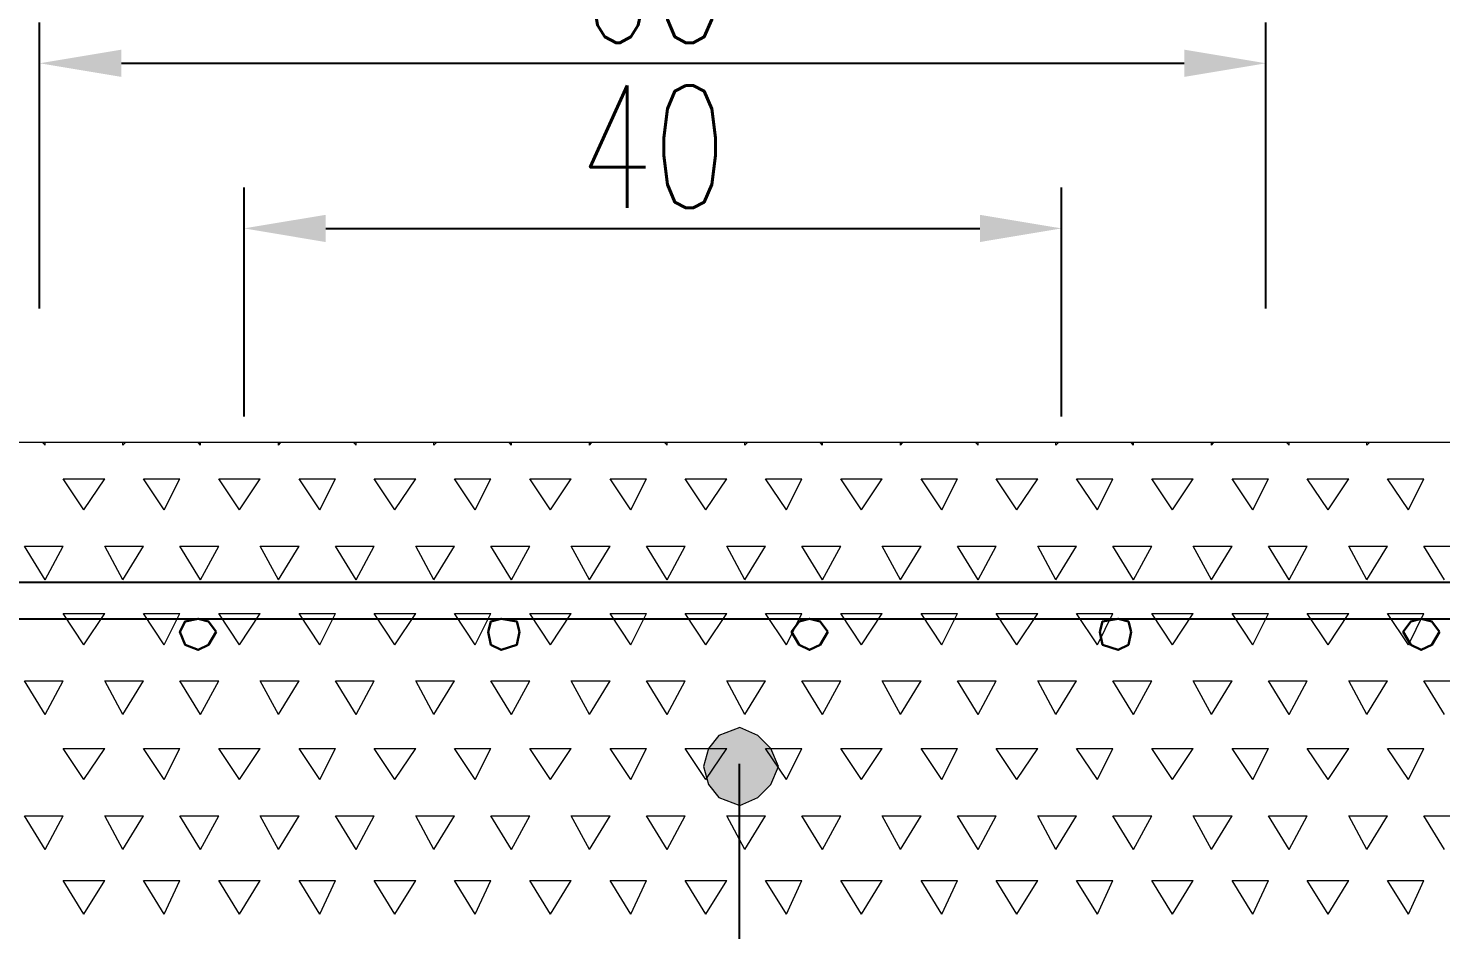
# Model space of a CAD drawing. Extents: x 12342 to 271026, y -9164 to -8044.
# Drawn here: x 16529.81 to 16564.36, y -8622.78 to -8600.73 of the extents above; entities that cross this region are included whole.
import ezdxf

# ---------------------------------------------------------------- set-up
doc = ezdxf.new("R2010")
doc.units = 0
doc.header["$LTSCALE"] = 2
doc.header["$PDMODE"] = 32
doc.header["$PDSIZE"] = 0.3
doc.linetypes.add('DASHED', pattern=[0.75, 0.5, -0.25])
doc.layers.get('0').update_dxf_attribs({"linetype": 'CONTINUOUS'})
doc.layers.get('DEFPOINTS').update_dxf_attribs({"linetype": 'CONTINUOUS'})
for name, color, linetype in [('1', 251, 'DASHED'), ('图层1', 7, 'CONTINUOUS'), ('尺寸标注', 4, 'CONTINUOUS')]:
    doc.layers.add(name, color=color, linetype=linetype)
doc.styles.get("Standard").update_dxf_attribs({"font": 'simplex1.shx', "width": 0.7, "bigfont": 'hztxt.shx'})
doc.dimstyles.new('1：20', dxfattribs={"dimtxt": 3, "dimasz": 2, "dimexe": 1, "dimexo": 1, "dimgap": 0.5, "dimtad": 1, "dimlfac": 2, "dimrnd": 0.0095, "dimdsep": 46, "dimtxsty": 'Standard', "dimcen": 0.09, "dimclrd": 256, "dimclre": 256, "dimclrt": 256, "dimadec": 0, "dimazin": 0, "dimtfac": 1, "dimtix": 1, "dimtmove": 2, "dimatfit": 3, "dimfxl": 0, "dimtolj": 1, "dimtzin": 0, "dimarcsym": 0})

# ---------------------------------------------------------------- blocks, each defined once
blk = doc.blocks.new('*D879')
at = {"layer": 'DEFPOINTS', "color": 0}
for p in [(16582.589, -8597.018), (16507.589, -8612.463), (16582.589, -8612.463)]:
    blk.add_point(p, dxfattribs=at)
at = {"layer": '尺寸标注', "lineweight": -2}
for p, q in [((16507.589, -8603.018), (16507.589, -8596.018)), ((16582.589, -8603.018), (16582.589, -8596.018)), ((16509.589, -8597.018), (16580.589, -8597.018))]:
    blk.add_line(p, q, dxfattribs=at)
at = {"layer": '尺寸标注'}
for points in [[(16509.589, -8596.685), (16509.589, -8597.352), (16507.589, -8597.018)], [(16580.589, -8596.685), (16580.589, -8597.352), (16582.589, -8597.018)]]:
    blk.add_solid(points, dxfattribs=at)
at = {"layer": '尺寸标注', "insert": (16545.089, -8595.018), "char_height": 3, "attachment_point": 5}
blk.add_mtext('\\A1;150', dxfattribs=at)
blk = doc.blocks.new('*D880')
at = {"layer": 'DEFPOINTS', "color": 0}
for p in [(16560.089, -8601.582), (16530.089, -8612.2), (16560.089, -8612.2)]:
    blk.add_point(p, dxfattribs=at)
at = {"layer": '尺寸标注', "lineweight": -2}
for p, q in [((16530.089, -8607.582), (16530.089, -8600.582)), ((16560.089, -8607.582), (16560.089, -8600.582)), ((16532.089, -8601.582), (16558.089, -8601.582))]:
    blk.add_line(p, q, dxfattribs=at)
at = {"layer": '尺寸标注'}
for points in [[(16532.089, -8601.249), (16532.089, -8601.915), (16530.089, -8601.582)], [(16558.089, -8601.249), (16558.089, -8601.915), (16560.089, -8601.582)]]:
    blk.add_solid(points, dxfattribs=at)
at = {"layer": '尺寸标注', "insert": (16545.089, -8599.582), "char_height": 3, "attachment_point": 5}
blk.add_mtext('\\A1;60', dxfattribs=at)
blk = doc.blocks.new('*D881')
at = {"layer": 'DEFPOINTS', "color": 0}
for p in [(16555.089, -8605.622), (16535.089, -8611.226), (16555.089, -8611.226)]:
    blk.add_point(p, dxfattribs=at)
at = {"layer": '尺寸标注', "lineweight": -2}
for p, q in [((16535.089, -8610.226), (16535.089, -8604.622)), ((16555.089, -8610.226), (16555.089, -8604.622)), ((16537.089, -8605.622), (16553.089, -8605.622))]:
    blk.add_line(p, q, dxfattribs=at)
at = {"layer": '尺寸标注'}
for points in [[(16537.089, -8605.289), (16537.089, -8605.956), (16535.089, -8605.622)], [(16553.089, -8605.289), (16553.089, -8605.956), (16555.089, -8605.622)]]:
    blk.add_solid(points, dxfattribs=at)
at = {"layer": '尺寸标注', "insert": (16545.089, -8603.622), "char_height": 3, "attachment_point": 5}
blk.add_mtext('\\A1;40', dxfattribs=at)

msp = doc.modelspace()

# ---------------------------------------------------------------- hatches: boundary and pattern name
at = {"linetype": 'ByBlock'}
h = msp.add_hatch(color=2, dxfattribs=at)
h.dxf.hatch_style = 2
h.paths.add_polyline_path([(16547.214178, -8617.83565), (16546.706973, -8618.025852), (16547.657982, -8618.025852)])
h = msp.add_hatch(color=2, dxfattribs=at)
h.dxf.hatch_style = 2
h.paths.add_polyline_path([(16547.214178, -8617.83565), (16546.706973, -8618.025852), (16547.657982, -8618.025852)])
h = msp.add_hatch(color=2, dxfattribs=at)
h.dxf.hatch_style = 2
h.paths.add_polyline_path([(16546.706973, -8618.025852), (16546.453371, -8618.342855), (16547.974985, -8618.342855)])
h = msp.add_hatch(color=2, dxfattribs=at)
h.dxf.hatch_style = 2
h.paths.add_polyline_path([(16546.706973, -8618.025852), (16546.453371, -8618.342855), (16547.974985, -8618.342855)])
h = msp.add_hatch(color=2, dxfattribs=at)
h.dxf.hatch_style = 2
h.paths.add_polyline_path([(16546.706973, -8618.025852), (16547.657982, -8618.025852), (16547.974985, -8618.342855)])
h = msp.add_hatch(color=2, dxfattribs=at)
h.dxf.hatch_style = 2
h.paths.add_polyline_path([(16546.706973, -8618.025852), (16547.657982, -8618.025852), (16547.974985, -8618.342855)])
h = msp.add_hatch(color=2, dxfattribs=at)
h.dxf.hatch_style = 2
h.paths.add_polyline_path([(16546.453371, -8618.342855), (16546.32657, -8618.786659), (16548.165186, -8618.786659)])
h = msp.add_hatch(color=2, dxfattribs=at)
h.dxf.hatch_style = 2
h.paths.add_polyline_path([(16546.453371, -8618.342855), (16546.32657, -8618.786659), (16548.165186, -8618.786659)])
h = msp.add_hatch(color=2, dxfattribs=at)
h.dxf.hatch_style = 2
h.paths.add_polyline_path([(16546.453371, -8618.342855), (16547.974985, -8618.342855), (16548.165186, -8618.786659)])
h = msp.add_hatch(color=2, dxfattribs=at)
h.dxf.hatch_style = 2
h.paths.add_polyline_path([(16546.453371, -8618.342855), (16547.974985, -8618.342855), (16548.165186, -8618.786659)])
h = msp.add_hatch(color=2, dxfattribs=at)
h.dxf.hatch_style = 2
h.paths.add_polyline_path([(16546.32657, -8618.786659), (16546.453371, -8619.230463), (16547.974985, -8619.230463)])
h = msp.add_hatch(color=2, dxfattribs=at)
h.dxf.hatch_style = 2
h.paths.add_polyline_path([(16546.32657, -8618.786659), (16548.165186, -8618.786659), (16547.974985, -8619.230463)])
h = msp.add_hatch(color=2, dxfattribs=at)
h.dxf.hatch_style = 2
h.paths.add_polyline_path([(16546.32657, -8618.786659), (16546.453371, -8619.230463), (16547.974985, -8619.230463)])
h = msp.add_hatch(color=2, dxfattribs=at)
h.dxf.hatch_style = 2
h.paths.add_polyline_path([(16546.32657, -8618.786659), (16548.165186, -8618.786659), (16547.974985, -8619.230463)])
h = msp.add_hatch(color=2, dxfattribs=at)
h.dxf.hatch_style = 2
h.paths.add_polyline_path([(16546.453371, -8619.230463), (16546.706973, -8619.547465), (16547.657982, -8619.547465)])
h = msp.add_hatch(color=2, dxfattribs=at)
h.dxf.hatch_style = 2
h.paths.add_polyline_path([(16546.453371, -8619.230463), (16547.974985, -8619.230463), (16547.657982, -8619.547465)])
h = msp.add_hatch(color=2, dxfattribs=at)
h.dxf.hatch_style = 2
h.paths.add_polyline_path([(16546.453371, -8619.230463), (16546.706973, -8619.547465), (16547.657982, -8619.547465)])
h = msp.add_hatch(color=2, dxfattribs=at)
h.dxf.hatch_style = 2
h.paths.add_polyline_path([(16546.453371, -8619.230463), (16547.974985, -8619.230463), (16547.657982, -8619.547465)])
h = msp.add_hatch(color=2, dxfattribs=at)
h.dxf.hatch_style = 2
h.paths.add_polyline_path([(16546.706973, -8619.547465), (16547.657982, -8619.547465), (16547.214178, -8619.737667)])
h = msp.add_hatch(color=2, dxfattribs=at)
h.dxf.hatch_style = 2
h.paths.add_polyline_path([(16546.706973, -8619.547465), (16547.657982, -8619.547465), (16547.214178, -8619.737667)])

# ---------------------------------------------------------------- linework, layer by layer
at = {"layer": '1', "color": 1, "linetype": 'ByBlock', "lineweight": 9}
msp.add_lwpolyline([(16589.502362, -8610.861587), (16500.571685, -8610.861587)], dxfattribs=at)
at = {"layer": '1', "color": 2, "linetype": 'ByBlock', "lineweight": 9}
for points in [[(16530.222823, -8610.924987), (16530.159423, -8610.861587)], [(16530.222823, -8610.924987), (16530.222823, -8610.861587)], [(16532.124841, -8610.924987), (16532.188241, -8610.861587)], [(16532.124841, -8610.924987), (16532.124841, -8610.861587)], [(16534.026858, -8610.924987), (16533.963457, -8610.861587)], [(16534.026858, -8610.924987), (16534.026858, -8610.861587)], [(16535.928875, -8610.924987), (16535.992276, -8610.861587)], [(16535.928875, -8610.924987), (16535.928875, -8610.861587)], [(16537.830892, -8610.924987), (16537.767492, -8610.861587)], [(16537.830892, -8610.924987), (16537.830892, -8610.861587)], [(16539.73291, -8610.924987), (16539.79631, -8610.861587)], [(16539.73291, -8610.924987), (16539.73291, -8610.861587)], [(16541.634927, -8610.924987), (16541.571526, -8610.861587)], [(16541.634927, -8610.924987), (16541.634927, -8610.861587)], [(16543.536944, -8610.924987), (16543.600345, -8610.861587)], [(16543.536944, -8610.924987), (16543.536944, -8610.861587)], [(16545.438962, -8610.924987), (16545.375561, -8610.861587)], [(16545.438962, -8610.924987), (16545.438962, -8610.861587)], [(16547.340979, -8610.924987), (16547.404379, -8610.861587)], [(16547.340979, -8610.924987), (16547.340979, -8610.861587)], [(16549.242996, -8610.924987), (16549.179596, -8610.861587)], [(16549.242996, -8610.924987), (16549.242996, -8610.861587)], [(16551.145013, -8610.924987), (16551.208414, -8610.861587)], [(16551.145013, -8610.924987), (16551.145013, -8610.861587)], [(16553.047031, -8610.924987), (16552.98363, -8610.861587)], [(16553.047031, -8610.924987), (16553.047031, -8610.861587)], [(16554.949048, -8610.924987), (16555.012449, -8610.861587)], [(16554.949048, -8610.924987), (16554.949048, -8610.861587)], [(16556.851065, -8610.924987), (16556.787665, -8610.861587)], [(16556.851065, -8610.924987), (16556.851065, -8610.861587)], [(16558.753083, -8610.924987), (16558.816483, -8610.861587)], [(16558.753083, -8610.924987), (16558.753083, -8610.861587)], [(16560.6551, -8610.924987), (16560.591699, -8610.861587)], [(16560.6551, -8610.924987), (16560.6551, -8610.861587)], [(16562.557117, -8610.924987), (16562.620518, -8610.861587)], [(16562.557117, -8610.924987), (16562.557117, -8610.861587)], [(16531.173832, -8612.510002), (16530.666627, -8611.749195)], [(16530.666627, -8611.749195), (16531.681037, -8611.749195)], [(16531.173832, -8612.510002), (16531.681037, -8611.749195)], [(16533.13925, -8612.510002), (16532.632045, -8611.749195)], [(16532.632045, -8611.749195), (16533.519653, -8611.749195)], [(16533.13925, -8612.510002), (16533.519653, -8611.749195)], [(16534.977866, -8612.510002), (16534.470662, -8611.749195)], [(16534.470662, -8611.749195), (16535.485071, -8611.749195)], [(16534.977866, -8612.510002), (16535.485071, -8611.749195)], [(16536.943284, -8612.510002), (16536.43608, -8611.749195)], [(16536.43608, -8611.749195), (16537.323688, -8611.749195)], [(16536.943284, -8612.510002), (16537.323688, -8611.749195)], [(16538.781901, -8612.510002), (16538.274696, -8611.749195)], [(16538.274696, -8611.749195), (16539.289106, -8611.749195)], [(16538.781901, -8612.510002), (16539.289106, -8611.749195)], [(16540.747319, -8612.510002), (16540.240114, -8611.749195)], [(16540.240114, -8611.749195), (16541.127722, -8611.749195)], [(16540.747319, -8612.510002), (16541.127722, -8611.749195)], [(16542.585936, -8612.510002), (16542.078731, -8611.749195)], [(16542.078731, -8611.749195), (16543.09314, -8611.749195)], [(16542.585936, -8612.510002), (16543.09314, -8611.749195)], [(16544.551354, -8612.510002), (16544.044149, -8611.749195)], [(16544.044149, -8611.749195), (16544.931757, -8611.749195)], [(16544.551354, -8612.510002), (16544.931757, -8611.749195)], [(16546.38997, -8612.510002), (16545.882766, -8611.749195)], [(16545.882766, -8611.749195), (16546.897175, -8611.749195)], [(16546.38997, -8612.510002), (16546.897175, -8611.749195)], [(16548.355388, -8612.510002), (16547.848183, -8611.749195)], [(16547.848183, -8611.749195), (16548.735792, -8611.749195)], [(16548.355388, -8612.510002), (16548.735792, -8611.749195)], [(16550.194005, -8612.510002), (16549.6868, -8611.749195)], [(16549.6868, -8611.749195), (16550.701209, -8611.749195)], [(16550.194005, -8612.510002), (16550.701209, -8611.749195)], [(16552.159423, -8612.510002), (16551.652218, -8611.749195)], [(16551.652218, -8611.749195), (16552.539826, -8611.749195)], [(16552.159423, -8612.510002), (16552.539826, -8611.749195)], [(16553.998039, -8612.510002), (16553.490835, -8611.749195)], [(16553.490835, -8611.749195), (16554.505244, -8611.749195)], [(16553.998039, -8612.510002), (16554.505244, -8611.749195)], [(16555.963457, -8612.510002), (16555.456253, -8611.749195)], [(16555.456253, -8611.749195), (16556.343861, -8611.749195)], [(16555.963457, -8612.510002), (16556.343861, -8611.749195)], [(16557.802074, -8612.510002), (16557.294869, -8611.749195)], [(16557.294869, -8611.749195), (16558.309279, -8611.749195)], [(16557.802074, -8612.510002), (16558.309279, -8611.749195)], [(16559.767492, -8612.510002), (16559.260287, -8611.749195)], [(16559.260287, -8611.749195), (16560.147895, -8611.749195)], [(16559.767492, -8612.510002), (16560.147895, -8611.749195)], [(16561.606109, -8612.510002), (16561.098904, -8611.749195)], [(16561.098904, -8611.749195), (16562.113313, -8611.749195)], [(16561.606109, -8612.510002), (16562.113313, -8611.749195)], [(16563.571526, -8612.510002), (16563.064322, -8611.749195)], [(16563.064322, -8611.749195), (16563.95193, -8611.749195)], [(16563.571526, -8612.510002), (16563.95193, -8611.749195)], [(16530.222823, -8614.221817), (16529.715619, -8613.39761)], [(16529.715619, -8613.39761), (16530.666627, -8613.39761)], [(16530.222823, -8614.221817), (16530.666627, -8613.39761)], [(16532.124841, -8614.221817), (16531.681037, -8613.39761)], [(16531.681037, -8613.39761), (16532.632045, -8613.39761)], [(16532.124841, -8614.221817), (16532.632045, -8613.39761)], [(16534.026858, -8614.221817), (16533.519653, -8613.39761)], [(16533.519653, -8613.39761), (16534.470662, -8613.39761)], [(16534.026858, -8614.221817), (16534.470662, -8613.39761)], [(16535.928875, -8614.221817), (16535.485071, -8613.39761)], [(16535.485071, -8613.39761), (16536.43608, -8613.39761)], [(16535.928875, -8614.221817), (16536.43608, -8613.39761)], [(16537.830892, -8614.221817), (16537.323688, -8613.39761)], [(16537.323688, -8613.39761), (16538.274696, -8613.39761)], [(16537.830892, -8614.221817), (16538.274696, -8613.39761)], [(16539.73291, -8614.221817), (16539.289106, -8613.39761)], [(16539.289106, -8613.39761), (16540.240114, -8613.39761)], [(16539.73291, -8614.221817), (16540.240114, -8613.39761)], [(16541.634927, -8614.221817), (16541.127722, -8613.39761)], [(16541.127722, -8613.39761), (16542.078731, -8613.39761)], [(16541.634927, -8614.221817), (16542.078731, -8613.39761)], [(16543.536944, -8614.221817), (16543.09314, -8613.39761)], [(16543.09314, -8613.39761), (16544.044149, -8613.39761)], [(16543.536944, -8614.221817), (16544.044149, -8613.39761)], [(16545.438962, -8614.221817), (16544.931757, -8613.39761)], [(16544.931757, -8613.39761), (16545.882766, -8613.39761)], [(16545.438962, -8614.221817), (16545.882766, -8613.39761)], [(16547.340979, -8614.221817), (16546.897175, -8613.39761)], [(16546.897175, -8613.39761), (16547.848183, -8613.39761)], [(16547.340979, -8614.221817), (16547.848183, -8613.39761)], [(16549.242996, -8614.221817), (16548.735792, -8613.39761)], [(16548.735792, -8613.39761), (16549.6868, -8613.39761)], [(16549.242996, -8614.221817), (16549.6868, -8613.39761)], [(16551.145013, -8614.221817), (16550.701209, -8613.39761)], [(16550.701209, -8613.39761), (16551.652218, -8613.39761)], [(16551.145013, -8614.221817), (16551.652218, -8613.39761)], [(16553.047031, -8614.221817), (16552.539826, -8613.39761)], [(16552.539826, -8613.39761), (16553.490835, -8613.39761)], [(16553.047031, -8614.221817), (16553.490835, -8613.39761)], [(16554.949048, -8614.221817), (16554.505244, -8613.39761)], [(16554.505244, -8613.39761), (16555.456253, -8613.39761)], [(16554.949048, -8614.221817), (16555.456253, -8613.39761)], [(16556.851065, -8614.221817), (16556.343861, -8613.39761)], [(16556.343861, -8613.39761), (16557.294869, -8613.39761)], [(16556.851065, -8614.221817), (16557.294869, -8613.39761)], [(16558.753083, -8614.221817), (16558.309279, -8613.39761)], [(16558.309279, -8613.39761), (16559.260287, -8613.39761)], [(16558.753083, -8614.221817), (16559.260287, -8613.39761)], [(16560.6551, -8614.221817), (16560.147895, -8613.39761)], [(16560.147895, -8613.39761), (16561.098904, -8613.39761)], [(16560.6551, -8614.221817), (16561.098904, -8613.39761)], [(16562.557117, -8614.221817), (16562.113313, -8613.39761)], [(16562.113313, -8613.39761), (16563.064322, -8613.39761)], [(16562.557117, -8614.221817), (16563.064322, -8613.39761)], [(16564.459135, -8614.221817), (16563.95193, -8613.39761)], [(16563.95193, -8613.39761), (16564.902939, -8613.39761)], [(16531.173832, -8615.806831), (16530.666627, -8615.046025)], [(16530.666627, -8615.046025), (16531.681037, -8615.046025)], [(16531.173832, -8615.806831), (16531.681037, -8615.046025)], [(16533.13925, -8615.806831), (16532.632045, -8615.046025)], [(16532.632045, -8615.046025), (16533.519653, -8615.046025)], [(16533.13925, -8615.806831), (16533.519653, -8615.046025)], [(16534.977866, -8615.806831), (16534.470662, -8615.046025)], [(16534.470662, -8615.046025), (16535.485071, -8615.046025)], [(16534.977866, -8615.806831), (16535.485071, -8615.046025)], [(16536.943284, -8615.806831), (16536.43608, -8615.046025)], [(16536.43608, -8615.046025), (16537.323688, -8615.046025)], [(16536.943284, -8615.806831), (16537.323688, -8615.046025)], [(16538.781901, -8615.806831), (16538.274696, -8615.046025)], [(16538.274696, -8615.046025), (16539.289106, -8615.046025)], [(16538.781901, -8615.806831), (16539.289106, -8615.046025)], [(16540.747319, -8615.806831), (16540.240114, -8615.046025)], [(16540.240114, -8615.046025), (16541.127722, -8615.046025)], [(16540.747319, -8615.806831), (16541.127722, -8615.046025)], [(16542.585936, -8615.806831), (16542.078731, -8615.046025)], [(16542.078731, -8615.046025), (16543.09314, -8615.046025)], [(16542.585936, -8615.806831), (16543.09314, -8615.046025)], [(16544.551354, -8615.806831), (16544.044149, -8615.046025)], [(16544.044149, -8615.046025), (16544.931757, -8615.046025)], [(16544.551354, -8615.806831), (16544.931757, -8615.046025)], [(16546.38997, -8615.806831), (16545.882766, -8615.046025)], [(16545.882766, -8615.046025), (16546.897175, -8615.046025)], [(16546.38997, -8615.806831), (16546.897175, -8615.046025)], [(16548.355388, -8615.806831), (16547.848183, -8615.046025)], [(16547.848183, -8615.046025), (16548.735792, -8615.046025)], [(16548.355388, -8615.806831), (16548.735792, -8615.046025)], [(16550.194005, -8615.806831), (16549.6868, -8615.046025)], [(16549.6868, -8615.046025), (16550.701209, -8615.046025)], [(16550.194005, -8615.806831), (16550.701209, -8615.046025)], [(16552.159423, -8615.806831), (16551.652218, -8615.046025)], [(16551.652218, -8615.046025), (16552.539826, -8615.046025)], [(16552.159423, -8615.806831), (16552.539826, -8615.046025)], [(16553.998039, -8615.806831), (16553.490835, -8615.046025)], [(16553.490835, -8615.046025), (16554.505244, -8615.046025)], [(16553.998039, -8615.806831), (16554.505244, -8615.046025)], [(16555.963457, -8615.806831), (16555.456253, -8615.046025)], [(16555.456253, -8615.046025), (16556.343861, -8615.046025)], [(16555.963457, -8615.806831), (16556.343861, -8615.046025)], [(16557.802074, -8615.806831), (16557.294869, -8615.046025)], [(16557.294869, -8615.046025), (16558.309279, -8615.046025)], [(16557.802074, -8615.806831), (16558.309279, -8615.046025)], [(16559.767492, -8615.806831), (16559.260287, -8615.046025)], [(16559.260287, -8615.046025), (16560.147895, -8615.046025)], [(16559.767492, -8615.806831), (16560.147895, -8615.046025)], [(16561.606109, -8615.806831), (16561.098904, -8615.046025)], [(16561.098904, -8615.046025), (16562.113313, -8615.046025)], [(16561.606109, -8615.806831), (16562.113313, -8615.046025)], [(16563.571526, -8615.806831), (16563.064322, -8615.046025)], [(16563.064322, -8615.046025), (16563.95193, -8615.046025)], [(16563.571526, -8615.806831), (16563.95193, -8615.046025)], [(16530.222823, -8617.518647), (16529.715619, -8616.69444)], [(16529.715619, -8616.69444), (16530.666627, -8616.69444)], [(16530.222823, -8617.518647), (16530.666627, -8616.69444)], [(16532.124841, -8617.518647), (16531.681037, -8616.69444)], [(16531.681037, -8616.69444), (16532.632045, -8616.69444)], [(16532.124841, -8617.518647), (16532.632045, -8616.69444)], [(16534.026858, -8617.518647), (16533.519653, -8616.69444)], [(16533.519653, -8616.69444), (16534.470662, -8616.69444)], [(16534.026858, -8617.518647), (16534.470662, -8616.69444)], [(16535.928875, -8617.518647), (16535.485071, -8616.69444)], [(16535.485071, -8616.69444), (16536.43608, -8616.69444)], [(16535.928875, -8617.518647), (16536.43608, -8616.69444)], [(16537.830892, -8617.518647), (16537.323688, -8616.69444)], [(16537.323688, -8616.69444), (16538.274696, -8616.69444)], [(16537.830892, -8617.518647), (16538.274696, -8616.69444)], [(16539.73291, -8617.518647), (16539.289106, -8616.69444)], [(16539.289106, -8616.69444), (16540.240114, -8616.69444)], [(16539.73291, -8617.518647), (16540.240114, -8616.69444)], [(16541.634927, -8617.518647), (16541.127722, -8616.69444)], [(16541.127722, -8616.69444), (16542.078731, -8616.69444)], [(16541.634927, -8617.518647), (16542.078731, -8616.69444)], [(16543.536944, -8617.518647), (16543.09314, -8616.69444)], [(16543.09314, -8616.69444), (16544.044149, -8616.69444)], [(16543.536944, -8617.518647), (16544.044149, -8616.69444)], [(16545.438962, -8617.518647), (16544.931757, -8616.69444)], [(16544.931757, -8616.69444), (16545.882766, -8616.69444)], [(16545.438962, -8617.518647), (16545.882766, -8616.69444)], [(16547.340979, -8617.518647), (16546.897175, -8616.69444)], [(16546.897175, -8616.69444), (16547.848183, -8616.69444)], [(16547.340979, -8617.518647), (16547.848183, -8616.69444)], [(16549.242996, -8617.518647), (16548.735792, -8616.69444)], [(16548.735792, -8616.69444), (16549.6868, -8616.69444)], [(16549.242996, -8617.518647), (16549.6868, -8616.69444)], [(16551.145013, -8617.518647), (16550.701209, -8616.69444)], [(16550.701209, -8616.69444), (16551.652218, -8616.69444)], [(16551.145013, -8617.518647), (16551.652218, -8616.69444)], [(16553.047031, -8617.518647), (16552.539826, -8616.69444)], [(16552.539826, -8616.69444), (16553.490835, -8616.69444)], [(16553.047031, -8617.518647), (16553.490835, -8616.69444)], [(16554.949048, -8617.518647), (16554.505244, -8616.69444)], [(16554.505244, -8616.69444), (16555.456253, -8616.69444)], [(16554.949048, -8617.518647), (16555.456253, -8616.69444)], [(16556.851065, -8617.518647), (16556.343861, -8616.69444)], [(16556.343861, -8616.69444), (16557.294869, -8616.69444)], [(16556.851065, -8617.518647), (16557.294869, -8616.69444)], [(16558.753083, -8617.518647), (16558.309279, -8616.69444)], [(16558.309279, -8616.69444), (16559.260287, -8616.69444)], [(16558.753083, -8617.518647), (16559.260287, -8616.69444)], [(16560.6551, -8617.518647), (16560.147895, -8616.69444)], [(16560.147895, -8616.69444), (16561.098904, -8616.69444)], [(16560.6551, -8617.518647), (16561.098904, -8616.69444)], [(16562.557117, -8617.518647), (16562.113313, -8616.69444)], [(16562.113313, -8616.69444), (16563.064322, -8616.69444)], [(16562.557117, -8617.518647), (16563.064322, -8616.69444)], [(16564.459135, -8617.518647), (16563.95193, -8616.69444)], [(16563.95193, -8616.69444), (16564.902939, -8616.69444)], [(16548.165186, -8618.786659), (16547.974985, -8618.342855), (16547.657982, -8618.025852), (16547.214178, -8617.83565), (16546.706973, -8618.025852), (16546.453371, -8618.342855), (16546.32657, -8618.786659), (16546.453371, -8619.230463), (16546.706973, -8619.547465), (16547.214178, -8619.737667), (16547.657982, -8619.547465), (16547.974985, -8619.230463), (16548.165186, -8618.786659)], [(16531.173832, -8619.103661), (16530.666627, -8618.342855)], [(16530.666627, -8618.342855), (16531.681037, -8618.342855)], [(16531.173832, -8619.103661), (16531.681037, -8618.342855)], [(16533.13925, -8619.103661), (16532.632045, -8618.342855)], [(16532.632045, -8618.342855), (16533.519653, -8618.342855)], [(16533.13925, -8619.103661), (16533.519653, -8618.342855)], [(16534.977866, -8619.103661), (16534.470662, -8618.342855)], [(16534.470662, -8618.342855), (16535.485071, -8618.342855)], [(16534.977866, -8619.103661), (16535.485071, -8618.342855)], [(16536.943284, -8619.103661), (16536.43608, -8618.342855)], [(16536.43608, -8618.342855), (16537.323688, -8618.342855)], [(16536.943284, -8619.103661), (16537.323688, -8618.342855)], [(16538.781901, -8619.103661), (16538.274696, -8618.342855)], [(16538.274696, -8618.342855), (16539.289106, -8618.342855)], [(16538.781901, -8619.103661), (16539.289106, -8618.342855)], [(16540.747319, -8619.103661), (16540.240114, -8618.342855)], [(16540.240114, -8618.342855), (16541.127722, -8618.342855)], [(16540.747319, -8619.103661), (16541.127722, -8618.342855)], [(16542.585936, -8619.103661), (16542.078731, -8618.342855)], [(16542.078731, -8618.342855), (16543.09314, -8618.342855)], [(16542.585936, -8619.103661), (16543.09314, -8618.342855)], [(16544.551354, -8619.103661), (16544.044149, -8618.342855)], [(16544.044149, -8618.342855), (16544.931757, -8618.342855)], [(16544.551354, -8619.103661), (16544.931757, -8618.342855)], [(16546.38997, -8619.103661), (16545.882766, -8618.342855)], [(16545.882766, -8618.342855), (16546.897175, -8618.342855)], [(16546.38997, -8619.103661), (16546.897175, -8618.342855)], [(16548.355388, -8619.103661), (16547.848183, -8618.342855)], [(16547.848183, -8618.342855), (16548.735792, -8618.342855)], [(16548.355388, -8619.103661), (16548.735792, -8618.342855)], [(16550.194005, -8619.103661), (16549.6868, -8618.342855)], [(16549.6868, -8618.342855), (16550.701209, -8618.342855)], [(16550.194005, -8619.103661), (16550.701209, -8618.342855)], [(16552.159423, -8619.103661), (16551.652218, -8618.342855)], [(16551.652218, -8618.342855), (16552.539826, -8618.342855)], [(16552.159423, -8619.103661), (16552.539826, -8618.342855)], [(16553.998039, -8619.103661), (16553.490835, -8618.342855)], [(16553.490835, -8618.342855), (16554.505244, -8618.342855)], [(16553.998039, -8619.103661), (16554.505244, -8618.342855)], [(16555.963457, -8619.103661), (16555.456253, -8618.342855)], [(16555.456253, -8618.342855), (16556.343861, -8618.342855)], [(16555.963457, -8619.103661), (16556.343861, -8618.342855)], [(16557.802074, -8619.103661), (16557.294869, -8618.342855)], [(16557.294869, -8618.342855), (16558.309279, -8618.342855)], [(16557.802074, -8619.103661), (16558.309279, -8618.342855)], [(16559.767492, -8619.103661), (16559.260287, -8618.342855)], [(16559.260287, -8618.342855), (16560.147895, -8618.342855)], [(16559.767492, -8619.103661), (16560.147895, -8618.342855)], [(16561.606109, -8619.103661), (16561.098904, -8618.342855)], [(16561.098904, -8618.342855), (16562.113313, -8618.342855)], [(16561.606109, -8619.103661), (16562.113313, -8618.342855)], [(16563.571526, -8619.103661), (16563.064322, -8618.342855)], [(16563.064322, -8618.342855), (16563.95193, -8618.342855)], [(16563.571526, -8619.103661), (16563.95193, -8618.342855)], [(16530.222823, -8620.815477), (16529.715619, -8619.99127)], [(16529.715619, -8619.99127), (16530.666627, -8619.99127)], [(16530.222823, -8620.815477), (16530.666627, -8619.99127)], [(16532.124841, -8620.815477), (16531.681037, -8619.99127)], [(16531.681037, -8619.99127), (16532.632045, -8619.99127)], [(16532.124841, -8620.815477), (16532.632045, -8619.99127)], [(16534.026858, -8620.815477), (16533.519653, -8619.99127)], [(16533.519653, -8619.99127), (16534.470662, -8619.99127)], [(16534.026858, -8620.815477), (16534.470662, -8619.99127)], [(16535.928875, -8620.815477), (16535.485071, -8619.99127)], [(16535.485071, -8619.99127), (16536.43608, -8619.99127)], [(16535.928875, -8620.815477), (16536.43608, -8619.99127)], [(16537.830892, -8620.815477), (16537.323688, -8619.99127)], [(16537.323688, -8619.99127), (16538.274696, -8619.99127)], [(16537.830892, -8620.815477), (16538.274696, -8619.99127)], [(16539.73291, -8620.815477), (16539.289106, -8619.99127)], [(16539.289106, -8619.99127), (16540.240114, -8619.99127)], [(16539.73291, -8620.815477), (16540.240114, -8619.99127)], [(16541.634927, -8620.815477), (16541.127722, -8619.99127)], [(16541.127722, -8619.99127), (16542.078731, -8619.99127)], [(16541.634927, -8620.815477), (16542.078731, -8619.99127)], [(16543.536944, -8620.815477), (16543.09314, -8619.99127)], [(16543.09314, -8619.99127), (16544.044149, -8619.99127)], [(16543.536944, -8620.815477), (16544.044149, -8619.99127)], [(16545.438962, -8620.815477), (16544.931757, -8619.99127)], [(16544.931757, -8619.99127), (16545.882766, -8619.99127)], [(16545.438962, -8620.815477), (16545.882766, -8619.99127)], [(16547.340979, -8620.815477), (16546.897175, -8619.99127)], [(16546.897175, -8619.99127), (16547.848183, -8619.99127)], [(16547.340979, -8620.815477), (16547.848183, -8619.99127)], [(16549.242996, -8620.815477), (16548.735792, -8619.99127)], [(16548.735792, -8619.99127), (16549.6868, -8619.99127)], [(16549.242996, -8620.815477), (16549.6868, -8619.99127)], [(16551.145013, -8620.815477), (16550.701209, -8619.99127)], [(16550.701209, -8619.99127), (16551.652218, -8619.99127)], [(16551.145013, -8620.815477), (16551.652218, -8619.99127)], [(16553.047031, -8620.815477), (16552.539826, -8619.99127)], [(16552.539826, -8619.99127), (16553.490835, -8619.99127)], [(16553.047031, -8620.815477), (16553.490835, -8619.99127)], [(16554.949048, -8620.815477), (16554.505244, -8619.99127)], [(16554.505244, -8619.99127), (16555.456253, -8619.99127)], [(16554.949048, -8620.815477), (16555.456253, -8619.99127)], [(16556.851065, -8620.815477), (16556.343861, -8619.99127)], [(16556.343861, -8619.99127), (16557.294869, -8619.99127)], [(16556.851065, -8620.815477), (16557.294869, -8619.99127)], [(16558.753083, -8620.815477), (16558.309279, -8619.99127)], [(16558.309279, -8619.99127), (16559.260287, -8619.99127)], [(16558.753083, -8620.815477), (16559.260287, -8619.99127)], [(16560.6551, -8620.815477), (16560.147895, -8619.99127)], [(16560.147895, -8619.99127), (16561.098904, -8619.99127)], [(16560.6551, -8620.815477), (16561.098904, -8619.99127)], [(16562.557117, -8620.815477), (16562.113313, -8619.99127)], [(16562.113313, -8619.99127), (16563.064322, -8619.99127)], [(16562.557117, -8620.815477), (16563.064322, -8619.99127)], [(16564.459135, -8620.815477), (16563.95193, -8619.99127)], [(16563.95193, -8619.99127), (16564.902939, -8619.99127)], [(16531.173832, -8622.400491), (16530.666627, -8621.576284)], [(16530.666627, -8621.576284), (16531.681037, -8621.576284)], [(16531.173832, -8622.400491), (16531.681037, -8621.576284)], [(16533.13925, -8622.400491), (16532.632045, -8621.576284)], [(16532.632045, -8621.576284), (16533.519653, -8621.576284)], [(16533.13925, -8622.400491), (16533.519653, -8621.576284)], [(16534.977866, -8622.400491), (16534.470662, -8621.576284)], [(16534.470662, -8621.576284), (16535.485071, -8621.576284)], [(16534.977866, -8622.400491), (16535.485071, -8621.576284)], [(16536.943284, -8622.400491), (16536.43608, -8621.576284)], [(16536.43608, -8621.576284), (16537.323688, -8621.576284)], [(16536.943284, -8622.400491), (16537.323688, -8621.576284)], [(16538.781901, -8622.400491), (16538.274696, -8621.576284)], [(16538.274696, -8621.576284), (16539.289106, -8621.576284)], [(16538.781901, -8622.400491), (16539.289106, -8621.576284)], [(16540.747319, -8622.400491), (16540.240114, -8621.576284)], [(16540.240114, -8621.576284), (16541.127722, -8621.576284)], [(16540.747319, -8622.400491), (16541.127722, -8621.576284)], [(16542.585936, -8622.400491), (16542.078731, -8621.576284)], [(16542.078731, -8621.576284), (16543.09314, -8621.576284)], [(16542.585936, -8622.400491), (16543.09314, -8621.576284)], [(16544.551354, -8622.400491), (16544.044149, -8621.576284)], [(16544.044149, -8621.576284), (16544.931757, -8621.576284)], [(16544.551354, -8622.400491), (16544.931757, -8621.576284)], [(16546.38997, -8622.400491), (16545.882766, -8621.576284)], [(16545.882766, -8621.576284), (16546.897175, -8621.576284)], [(16546.38997, -8622.400491), (16546.897175, -8621.576284)], [(16548.355388, -8622.400491), (16547.848183, -8621.576284)], [(16547.848183, -8621.576284), (16548.735792, -8621.576284)], [(16548.355388, -8622.400491), (16548.735792, -8621.576284)], [(16550.194005, -8622.400491), (16549.6868, -8621.576284)], [(16549.6868, -8621.576284), (16550.701209, -8621.576284)], [(16550.194005, -8622.400491), (16550.701209, -8621.576284)], [(16552.159423, -8622.400491), (16551.652218, -8621.576284)], [(16551.652218, -8621.576284), (16552.539826, -8621.576284)], [(16552.159423, -8622.400491), (16552.539826, -8621.576284)], [(16553.998039, -8622.400491), (16553.490835, -8621.576284)], [(16553.490835, -8621.576284), (16554.505244, -8621.576284)], [(16553.998039, -8622.400491), (16554.505244, -8621.576284)], [(16555.963457, -8622.400491), (16555.456253, -8621.576284)], [(16555.456253, -8621.576284), (16556.343861, -8621.576284)], [(16555.963457, -8622.400491), (16556.343861, -8621.576284)], [(16557.802074, -8622.400491), (16557.294869, -8621.576284)], [(16557.294869, -8621.576284), (16558.309279, -8621.576284)], [(16557.802074, -8622.400491), (16558.309279, -8621.576284)], [(16559.767492, -8622.400491), (16559.260287, -8621.576284)], [(16559.260287, -8621.576284), (16560.147895, -8621.576284)], [(16559.767492, -8622.400491), (16560.147895, -8621.576284)], [(16561.606109, -8622.400491), (16561.098904, -8621.576284)], [(16561.098904, -8621.576284), (16562.113313, -8621.576284)], [(16561.606109, -8622.400491), (16562.113313, -8621.576284)], [(16563.571526, -8622.400491), (16563.064322, -8621.576284)], [(16563.064322, -8621.576284), (16563.95193, -8621.576284)], [(16563.571526, -8622.400491), (16563.95193, -8621.576284)]]:
    msp.add_lwpolyline(points, dxfattribs=at)
at = {"layer": '1', "color": 2, "linetype": 'ByBlock', "lineweight": 25}
msp.add_lwpolyline([(16582.6551, -8615.172826), (16582.6551, -8614.285218), (16507.779019, -8614.285218), (16507.779019, -8615.172826), (16582.6551, -8615.172826)], dxfattribs=at)
at = {"layer": '1', "color": 2, "linetype": 'ByBlock', "lineweight": 30}
for points in [[(16534.407261, -8615.489829), (16534.21706, -8615.236226), (16533.963457, -8615.172826), (16533.646454, -8615.236226), (16533.519653, -8615.489829), (16533.646454, -8615.806831), (16533.963457, -8615.933633), (16534.21706, -8615.806831), (16534.407261, -8615.489829)], [(16541.825129, -8615.489829), (16541.761728, -8615.236226), (16541.381325, -8615.172826), (16541.127722, -8615.236226), (16541.064322, -8615.489829), (16541.127722, -8615.806831), (16541.381325, -8615.933633), (16541.761728, -8615.806831), (16541.825129, -8615.489829)], [(16549.369797, -8615.489829), (16549.179596, -8615.236226), (16548.925993, -8615.172826), (16548.672391, -8615.236226), (16548.482189, -8615.489829), (16548.672391, -8615.806831), (16548.925993, -8615.933633), (16549.179596, -8615.806831), (16549.369797, -8615.489829)], [(16556.787665, -8615.489829), (16556.724264, -8615.236226), (16556.470662, -8615.172826), (16556.090258, -8615.236226), (16556.026858, -8615.489829), (16556.090258, -8615.806831), (16556.470662, -8615.933633), (16556.724264, -8615.806831), (16556.787665, -8615.489829)], [(16564.332333, -8615.489829), (16564.142132, -8615.236226), (16563.888529, -8615.172826), (16563.634927, -8615.236226), (16563.444725, -8615.489829), (16563.634927, -8615.806831), (16563.888529, -8615.933633), (16564.142132, -8615.806831), (16564.332333, -8615.489829)]]:
    msp.add_lwpolyline(points, dxfattribs=at)
at = {"layer": '图层1', "color": 4}
msp.add_line((16547.201489, -8618.720346), (16547.201489, -8680.57424), dxfattribs=at)

# ---------------------------------------------------------------- dimensions: what is measured, and where the dimension line sits
at = {"layer": '尺寸标注'}
for base, p1, p2, picture, middle in [((16582.588817, -8597.018353), (16507.588817, -8612.463255), (16582.588817, -8612.463255), '*D879', (16545.088817, -8595.018353)), ((16560.088817, -8601.581967), (16530.088817, -8612.199693), (16560.088817, -8612.199693), '*D880', (16545.088817, -8599.581967)), ((16555.088817, -8605.622205), (16535.088817, -8611.226326), (16555.088817, -8611.226326), '*D881', (16545.088817, -8603.622205))]:
    dim = msp.add_linear_dim(base=base, p1=p1, p2=p2, dimstyle='1：20', dxfattribs=at)
    dim.commit()
    dim.dimension.update_dxf_attribs({"geometry": picture, "text_midpoint": middle})

doc.saveas('drawing.dxf')
